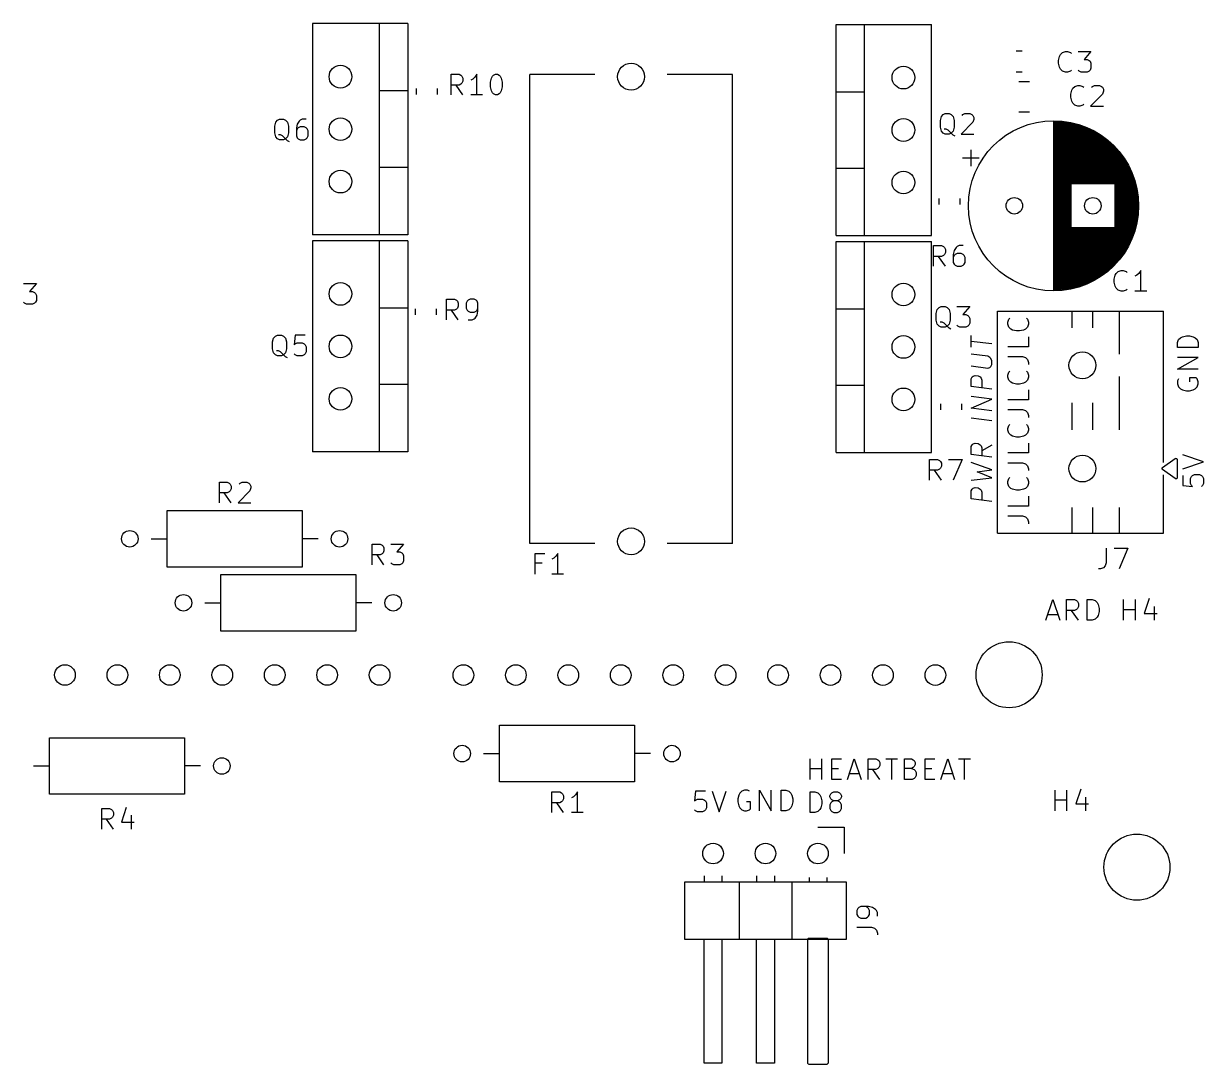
# Model space of a CAD drawing. Extents: x 75 to 186, y -155 to -43.
# Drawn here: x 122.9 to 180.1, y -155.2 to -104.8 of the extents above; entities that cross this region are included whole.
import ezdxf

# ---------------------------------------------------------------- set-up
doc = ezdxf.new("R2010")
doc.units = 0
doc.layers.add('BLACK', color=7, linetype='CONTINUOUS')

msp = doc.modelspace()

# ---------------------------------------------------------------- linework, layer by layer
at = {"layer": 'BLACK', "linetype": 'CONTINUOUS'}
for p, q in [((136.915, -104.754349), (136.915, -114.974349)), ((141.535, -104.754349), (136.915, -104.754349)), ((140.155, -104.754349), (140.155, -114.974349)), ((141.535, -104.754349), (141.535, -114.974349)), ((162.28, -104.797349), (166.9, -104.797349)), ((162.28, -115.017349), (162.28, -104.797349)), ((163.66, -115.017349), (163.66, -104.797349)), ((166.9, -115.017349), (166.9, -104.797349)), ((171.003733, -106.07), (171.296267, -106.07)), ((173.101905, -106.342914), (173.149524, -106.247676)), ((173.149524, -106.247676), (173.244762, -106.152438)), ((173.244762, -106.152438), (173.387619, -106.104819)), ((173.387619, -106.104819), (173.482857, -106.104819)), ((173.482857, -106.104819), (173.625714, -106.152438)), ((173.625714, -106.152438), (173.673333, -106.200057)), ((174.006667, -106.104819), (174.625714, -106.104819)), ((174.625714, -106.104819), (174.292381, -106.485771)), ((173.054286, -106.53339), (173.101905, -106.342914)), ((173.054286, -106.676247), (173.054286, -106.53339)), ((173.101905, -106.866723), (173.054286, -106.676247)), ((174.292381, -106.485771), (174.435238, -106.485771)), ((174.435238, -106.485771), (174.530476, -106.53339)), ((174.530476, -106.53339), (174.578095, -106.581009)), ((174.578095, -106.581009), (174.625714, -106.676247)), ((174.625714, -106.676247), (174.625714, -106.914342)), ((143.635714, -108.204819), (143.635714, -107.204819)), ((143.635714, -107.204819), (144.016666, -107.204819)), ((144.016666, -107.204819), (144.111904, -107.252438)), ((144.111904, -107.252438), (144.159523, -107.300057)), ((144.159523, -107.300057), (144.207142, -107.395295)), ((144.207142, -107.395295), (144.207142, -107.538152)), ((144.778571, -107.347676), (144.683333, -107.442914)), ((144.873809, -107.204819), (144.778571, -107.347676)), ((144.873809, -108.204819), (144.873809, -107.204819)), ((145.540476, -107.585771), (145.588095, -107.395295)), ((145.588095, -107.395295), (145.635714, -107.300057)), ((145.635714, -107.300057), (145.683333, -107.252438)), ((145.683333, -107.252438), (145.778571, -107.204819)), ((145.778571, -107.204819), (145.873809, -107.204819)), ((145.873809, -107.204819), (145.969047, -107.252438)), ((145.969047, -107.252438), (146.016666, -107.300057)), ((146.016666, -107.300057), (146.064285, -107.395295)), ((146.064285, -107.395295), (146.111904, -107.585771)), ((147.44, -129.935), (147.44, -107.215)), ((150.6, -107.215), (147.44, -107.215)), ((157.26, -107.215), (154.1, -107.215)), ((157.26, -129.935), (157.26, -107.215)), ((171.003733, -107.09), (171.296267, -107.09)), ((173.149524, -106.961961), (173.101905, -106.866723)), ((173.244762, -107.0572), (173.149524, -106.961961)), ((173.387619, -107.104819), (173.244762, -107.0572)), ((173.482857, -107.104819), (173.387619, -107.104819)), ((173.625714, -107.0572), (173.482857, -107.104819)), ((173.673333, -107.00958), (173.625714, -107.0572)), ((174.054286, -107.0572), (174.006667, -107.00958)), ((174.149524, -107.104819), (174.054286, -107.0572)), ((174.435238, -107.104819), (174.149524, -107.104819)), ((174.530476, -107.0572), (174.435238, -107.104819)), ((174.578095, -107.00958), (174.530476, -107.0572)), ((174.625714, -106.914342), (174.578095, -107.00958)), ((141.94, -107.891233), (141.94, -108.183767)), ((142.96, -107.891233), (142.96, -108.183767)), ((144.016666, -107.728628), (143.635714, -107.728628)), ((144.207142, -108.204819), (143.873809, -107.728628)), ((144.111904, -107.681009), (144.016666, -107.728628)), ((144.159523, -107.63339), (144.111904, -107.681009)), ((144.207142, -107.538152), (144.159523, -107.63339)), ((144.683333, -107.442914), (144.588095, -107.490533)), ((145.540476, -107.823866), (145.540476, -107.585771)), ((145.588095, -108.014342), (145.540476, -107.823866)), ((146.111904, -107.823866), (146.064285, -108.014342)), ((146.111904, -107.585771), (146.111904, -107.823866)), ((171.123748, -107.555), (171.646252, -107.555)), ((173.654286, -108.17339), (173.701905, -107.982914)), ((173.701905, -107.982914), (173.749524, -107.887676)), ((173.749524, -107.887676), (173.844762, -107.792438)), ((173.844762, -107.792438), (173.987619, -107.744819)), ((173.987619, -107.744819), (174.082857, -107.744819)), ((174.082857, -107.744819), (174.225714, -107.792438)), ((174.225714, -107.792438), (174.273333, -107.840057)), ((174.654286, -107.840057), (174.701905, -107.792438)), ((174.701905, -107.792438), (174.797143, -107.744819)), ((174.797143, -107.744819), (175.035238, -107.744819)), ((175.035238, -107.744819), (175.130476, -107.792438)), ((175.130476, -107.792438), (175.178095, -107.840057)), ((175.178095, -107.840057), (175.225714, -107.935295)), ((175.225714, -107.935295), (175.225714, -108.030533)), ((141.535, -108.014349), (140.155, -108.014349)), ((145.159523, -108.204819), (144.588095, -108.204819)), ((145.635714, -108.10958), (145.588095, -108.014342)), ((145.683333, -108.1572), (145.635714, -108.10958)), ((145.778571, -108.204819), (145.683333, -108.1572)), ((145.873809, -108.204819), (145.778571, -108.204819)), ((145.969047, -108.1572), (145.873809, -108.204819)), ((146.016666, -108.10958), (145.969047, -108.1572)), ((146.064285, -108.014342), (146.016666, -108.10958)), ((162.28, -108.057349), (163.66, -108.057349)), ((173.654286, -108.316247), (173.654286, -108.17339)), ((173.701905, -108.506723), (173.654286, -108.316247)), ((173.749524, -108.601961), (173.701905, -108.506723)), ((175.178095, -108.17339), (174.606667, -108.744819)), ((175.225714, -108.030533), (175.178095, -108.17339)), ((167.473333, -109.152438), (167.568571, -109.104819)), ((167.568571, -109.104819), (167.759047, -109.104819)), ((167.759047, -109.104819), (167.854285, -109.152438)), ((168.425714, -109.152438), (168.520952, -109.104819)), ((168.520952, -109.104819), (168.759047, -109.104819)), ((168.759047, -109.104819), (168.854285, -109.152438)), ((171.123748, -109.025), (171.646252, -109.025)), ((173.844762, -108.6972), (173.749524, -108.601961)), ((173.987619, -108.744819), (173.844762, -108.6972)), ((174.082857, -108.744819), (173.987619, -108.744819)), ((174.225714, -108.6972), (174.082857, -108.744819)), ((174.273333, -108.64958), (174.225714, -108.6972)), ((174.606667, -108.744819), (175.225714, -108.744819)), ((135.090476, -109.713152), (135.138095, -109.522676)), ((135.138095, -109.522676), (135.233333, -109.427438)), ((135.233333, -109.427438), (135.328571, -109.379819)), ((135.328571, -109.379819), (135.519047, -109.379819)), ((135.519047, -109.379819), (135.614285, -109.427438)), ((135.614285, -109.427438), (135.709523, -109.522676)), ((135.709523, -109.522676), (135.757142, -109.713152)), ((136.185714, -109.617914), (136.138095, -109.80839)), ((136.280952, -109.475057), (136.185714, -109.617914)), ((136.328571, -109.427438), (136.280952, -109.475057)), ((136.423809, -109.379819), (136.328571, -109.427438)), ((136.614285, -109.379819), (136.423809, -109.379819)), ((167.330476, -109.438152), (167.378095, -109.247676)), ((167.330476, -109.771485), (167.330476, -109.438152)), ((167.378095, -109.247676), (167.473333, -109.152438)), ((167.854285, -109.152438), (167.949523, -109.247676)), ((167.949523, -109.247676), (167.997142, -109.438152)), ((167.997142, -109.438152), (167.997142, -109.771485)), ((168.901904, -109.53339), (168.330476, -110.104819)), ((168.378095, -109.200057), (168.425714, -109.152438)), ((168.854285, -109.152438), (168.901904, -109.200057)), ((168.901904, -109.200057), (168.949523, -109.295295)), ((168.949523, -109.390533), (168.901904, -109.53339)), ((168.949523, -109.295295), (168.949523, -109.390533)), ((172.812349, -109.495), (172.812349, -117.655)), ((172.852349, -109.495), (172.852349, -117.655)), ((172.892349, -109.496), (172.892349, -117.654)), ((172.932349, -109.497), (172.932349, -117.653)), ((172.972349, -109.498), (172.972349, -117.652)), ((173.012349, -109.5), (173.012349, -117.65)), ((173.052349, -109.502), (173.052349, -117.648)), ((173.092349, -109.505), (173.092349, -117.645)), ((173.132349, -109.507), (173.132349, -117.643)), ((173.172349, -109.511), (173.172349, -117.639)), ((173.212349, -109.514), (173.212349, -117.636)), ((173.252349, -109.519), (173.252349, -117.631)), ((173.292349, -109.523), (173.292349, -117.627)), ((173.332349, -109.528), (173.332349, -117.622)), ((173.372349, -109.533), (173.372349, -117.617)), ((173.412349, -109.539), (173.412349, -117.611)), ((173.452349, -109.545), (173.452349, -117.605)), ((173.492349, -109.552), (173.492349, -117.598)), ((173.532349, -109.558), (173.532349, -117.592)), ((173.572349, -109.566), (173.572349, -117.584)), ((173.612349, -109.573), (173.612349, -117.577)), ((173.652349, -109.582), (173.652349, -117.568)), ((173.692349, -109.59), (173.692349, -112.535)), ((173.732349, -109.599), (173.732349, -112.535)), ((173.772349, -109.608), (173.772349, -112.535)), ((173.812349, -109.618), (173.812349, -112.535)), ((173.852349, -109.628), (173.852349, -112.535)), ((173.892349, -109.639), (173.892349, -112.535)), ((173.932349, -109.65), (173.932349, -112.535)), ((173.972349, -109.662), (173.972349, -112.535)), ((174.012349, -109.674), (174.012349, -112.535)), ((174.052349, -109.686), (174.052349, -112.535)), ((174.092349, -109.699), (174.092349, -112.535)), ((135.090476, -110.046485), (135.090476, -109.713152)), ((135.138095, -110.236961), (135.090476, -110.046485)), ((135.233333, -110.3322), (135.138095, -110.236961)), ((135.37619, -110.141723), (135.280952, -110.141723)), ((135.471428, -110.189342), (135.37619, -110.141723)), ((135.614285, -110.3322), (135.471428, -110.189342)), ((135.709523, -110.236961), (135.614285, -110.3322)), ((135.757142, -110.046485), (135.709523, -110.236961)), ((135.757142, -109.713152), (135.757142, -110.046485)), ((136.138095, -109.80839), (136.138095, -110.189342)), ((136.185714, -109.856009), (136.138095, -109.951247)), ((136.138095, -110.189342), (136.185714, -110.28458)), ((136.233333, -109.80839), (136.185714, -109.856009)), ((136.328571, -109.760771), (136.233333, -109.80839)), ((136.519047, -109.760771), (136.328571, -109.760771)), ((136.614285, -109.80839), (136.519047, -109.760771)), ((136.661904, -109.856009), (136.614285, -109.80839)), ((136.709523, -109.951247), (136.661904, -109.856009)), ((136.661904, -110.28458), (136.709523, -110.189342)), ((136.709523, -110.189342), (136.709523, -109.951247)), ((167.378095, -109.961961), (167.330476, -109.771485)), ((167.473333, -110.0572), (167.378095, -109.961961)), ((167.568571, -110.104819), (167.473333, -110.0572)), ((167.61619, -109.866723), (167.520952, -109.866723)), ((167.759047, -110.104819), (167.568571, -110.104819)), ((167.711428, -109.914342), (167.61619, -109.866723)), ((167.854285, -110.0572), (167.711428, -109.914342)), ((167.854285, -110.0572), (167.759047, -110.104819)), ((167.949523, -109.961961), (167.854285, -110.0572)), ((167.949523, -110.152438), (167.854285, -110.0572)), ((167.997142, -109.771485), (167.949523, -109.961961)), ((168.044761, -110.200057), (167.949523, -110.152438)), ((168.330476, -110.104819), (168.949523, -110.104819)), ((174.132349, -109.712), (174.132349, -112.535)), ((174.172349, -109.726), (174.172349, -112.535)), ((174.212349, -109.74), (174.212349, -112.535)), ((174.252349, -109.755), (174.252349, -112.535)), ((174.292349, -109.77), (174.292349, -112.535)), ((174.332349, -109.786), (174.332349, -112.535)), ((174.372349, -109.802), (174.372349, -112.535)), ((174.412349, -109.818), (174.412349, -112.535)), ((174.452349, -109.835), (174.452349, -112.535)), ((174.492349, -109.853), (174.492349, -112.535)), ((174.532349, -109.871), (174.532349, -112.535)), ((174.572349, -109.89), (174.572349, -112.535)), ((174.612349, -109.909), (174.612349, -112.535)), ((174.652349, -109.929), (174.652349, -112.535)), ((174.692349, -109.949), (174.692349, -112.535)), ((174.732349, -109.97), (174.732349, -112.535)), ((174.772349, -109.991), (174.772349, -112.535)), ((174.812349, -110.013), (174.812349, -112.535)), ((174.852349, -110.036), (174.852349, -112.535)), ((174.892349, -110.059), (174.892349, -112.535)), ((174.932349, -110.082), (174.932349, -112.535)), ((174.972349, -110.107), (174.972349, -112.535)), ((175.012349, -110.132), (175.012349, -112.535)), ((175.052349, -110.157), (175.052349, -112.535)), ((175.092349, -110.183), (175.092349, -112.535)), ((175.132349, -110.21), (175.132349, -112.535)), ((175.172349, -110.238), (175.172349, -112.535)), ((175.212349, -110.266), (175.212349, -112.535)), ((135.328571, -110.379819), (135.233333, -110.3322)), ((135.519047, -110.379819), (135.328571, -110.379819)), ((135.614285, -110.3322), (135.519047, -110.379819)), ((135.709523, -110.427438), (135.614285, -110.3322)), ((135.804761, -110.475057), (135.709523, -110.427438)), ((136.185714, -110.28458), (136.233333, -110.3322)), ((136.233333, -110.3322), (136.328571, -110.379819)), ((136.328571, -110.379819), (136.519047, -110.379819)), ((136.519047, -110.379819), (136.614285, -110.3322)), ((136.614285, -110.3322), (136.661904, -110.28458)), ((175.252349, -110.295), (175.252349, -112.535)), ((175.292349, -110.325), (175.292349, -112.535)), ((175.332349, -110.356), (175.332349, -112.535)), ((175.372349, -110.387), (175.372349, -112.535)), ((175.412349, -110.419), (175.412349, -112.535)), ((175.452349, -110.452), (175.452349, -112.535)), ((175.492349, -110.486), (175.492349, -112.535)), ((175.532349, -110.52), (175.532349, -112.535)), ((175.572349, -110.556), (175.572349, -112.535)), ((175.612349, -110.593), (175.612349, -112.535)), ((175.652349, -110.63), (175.652349, -112.535)), ((175.692349, -110.669), (175.692349, -112.535)), ((175.732349, -110.708), (175.732349, -112.535)), ((175.772349, -110.749), (175.772349, -116.401)), ((175.812349, -110.791), (175.812349, -116.359)), ((175.852349, -110.834), (175.852349, -116.316)), ((168.402651, -111.26), (169.202651, -111.26)), ((168.802651, -110.86), (168.802651, -111.66)), ((175.892349, -110.879), (175.892349, -116.271)), ((175.932349, -110.924), (175.932349, -116.226)), ((175.972349, -110.971), (175.972349, -116.179)), ((176.012349, -111.02), (176.012349, -116.13)), ((176.052349, -111.07), (176.052349, -116.08)), ((176.092349, -111.122), (176.092349, -116.028)), ((176.132349, -111.175), (176.132349, -115.975)), ((176.172349, -111.231), (176.172349, -115.919)), ((176.212349, -111.288), (176.212349, -115.862)), ((176.252349, -111.348), (176.252349, -115.802)), ((176.292349, -111.41), (176.292349, -115.74)), ((141.535, -111.714349), (140.155, -111.714349)), ((162.28, -111.757349), (163.66, -111.757349)), ((176.332349, -111.474), (176.332349, -115.676)), ((176.372349, -111.541), (176.372349, -115.609)), ((176.412349, -111.611), (176.412349, -115.539)), ((176.452349, -111.685), (176.452349, -115.465)), ((176.492349, -111.762), (176.492349, -115.388)), ((176.532349, -111.844), (176.532349, -115.306)), ((176.572349, -111.931), (176.572349, -115.219)), ((176.612349, -112.023), (176.612349, -115.127)), ((176.652349, -112.122), (176.652349, -115.028)), ((176.692349, -112.229), (176.692349, -114.921)), ((176.732349, -112.347), (176.732349, -114.803)), ((176.772349, -112.478), (176.772349, -114.672)), ((176.812349, -112.628), (176.812349, -114.522)), ((176.852349, -112.807), (176.852349, -114.343)), ((176.892349, -113.042), (176.892349, -114.108)), ((167.255, -113.216233), (167.255, -113.508767)), ((168.275, -113.216233), (168.275, -113.508767)), ((173.692349, -114.615), (173.692349, -117.56)), ((173.732349, -114.615), (173.732349, -117.551)), ((173.772349, -114.615), (173.772349, -117.542)), ((173.812349, -114.615), (173.812349, -117.532)), ((173.852349, -114.615), (173.852349, -117.522)), ((173.892349, -114.615), (173.892349, -117.511)), ((173.932349, -114.615), (173.932349, -117.5)), ((173.972349, -114.615), (173.972349, -117.488)), ((174.012349, -114.615), (174.012349, -117.476)), ((174.052349, -114.615), (174.052349, -117.464)), ((174.092349, -114.615), (174.092349, -117.451)), ((174.132349, -114.615), (174.132349, -117.438)), ((174.172349, -114.615), (174.172349, -117.424)), ((174.212349, -114.615), (174.212349, -117.41)), ((174.252349, -114.615), (174.252349, -117.395)), ((174.292349, -114.615), (174.292349, -117.38)), ((174.332349, -114.615), (174.332349, -117.364)), ((174.372349, -114.615), (174.372349, -117.348)), ((174.412349, -114.615), (174.412349, -117.332)), ((174.452349, -114.615), (174.452349, -117.315)), ((174.492349, -114.615), (174.492349, -117.297)), ((174.532349, -114.615), (174.532349, -117.279)), ((174.572349, -114.615), (174.572349, -117.26)), ((174.612349, -114.615), (174.612349, -117.241)), ((174.652349, -114.615), (174.652349, -117.221)), ((174.692349, -114.615), (174.692349, -117.201)), ((174.732349, -114.615), (174.732349, -117.18)), ((174.772349, -114.615), (174.772349, -117.159)), ((174.812349, -114.615), (174.812349, -117.137)), ((174.852349, -114.615), (174.852349, -117.114)), ((174.892349, -114.615), (174.892349, -117.091)), ((174.932349, -114.615), (174.932349, -117.068)), ((174.972349, -114.615), (174.972349, -117.043)), ((175.012349, -114.615), (175.012349, -117.018)), ((175.052349, -114.615), (175.052349, -116.993)), ((175.092349, -114.615), (175.092349, -116.967)), ((175.132349, -114.615), (175.132349, -116.94)), ((175.172349, -114.615), (175.172349, -116.912)), ((175.212349, -114.615), (175.212349, -116.884)), ((175.252349, -114.615), (175.252349, -116.855)), ((175.292349, -114.615), (175.292349, -116.825)), ((175.332349, -114.615), (175.332349, -116.794)), ((175.372349, -114.615), (175.372349, -116.763)), ((175.412349, -114.615), (175.412349, -116.731)), ((175.452349, -114.615), (175.452349, -116.698)), ((175.492349, -114.615), (175.492349, -116.664)), ((175.532349, -114.615), (175.532349, -116.63)), ((175.572349, -114.615), (175.572349, -116.594)), ((175.612349, -114.615), (175.612349, -116.557)), ((175.652349, -114.615), (175.652349, -116.52)), ((175.692349, -114.615), (175.692349, -116.481)), ((175.732349, -114.615), (175.732349, -116.442)), ((141.535, -114.974349), (136.915, -114.974349)), ((136.915, -115.272349), (136.915, -125.492349)), ((141.535, -115.272349), (136.915, -115.272349)), ((140.155, -115.272349), (140.155, -125.492349)), ((141.535, -115.272349), (141.535, -125.492349)), ((162.28, -115.017349), (166.9, -115.017349)), ((162.28, -115.3), (166.9, -115.3)), ((162.28, -125.52), (162.28, -115.3)), ((163.66, -125.52), (163.66, -115.3)), ((166.9, -125.52), (166.9, -115.3)), ((167.001905, -116.504819), (167.001905, -115.504819)), ((167.001905, -115.504819), (167.382857, -115.504819)), ((167.382857, -115.504819), (167.478095, -115.552438)), ((167.478095, -115.981009), (167.382857, -116.028628)), ((167.478095, -115.552438), (167.525714, -115.600057)), ((167.525714, -115.93339), (167.478095, -115.981009)), ((167.525714, -115.600057), (167.573333, -115.695295)), ((167.573333, -115.838152), (167.525714, -115.93339)), ((167.573333, -115.695295), (167.573333, -115.838152)), ((168.001905, -115.742914), (167.954286, -115.93339)), ((167.954286, -115.93339), (167.954286, -116.314342)), ((168.001905, -115.981009), (167.954286, -116.076247)), ((168.097143, -115.600057), (168.001905, -115.742914)), ((168.049524, -115.93339), (168.001905, -115.981009)), ((168.144762, -115.885771), (168.049524, -115.93339)), ((168.144762, -115.552438), (168.097143, -115.600057)), ((168.24, -115.504819), (168.144762, -115.552438)), ((168.335238, -115.885771), (168.144762, -115.885771)), ((168.430476, -115.504819), (168.24, -115.504819)), ((168.430476, -115.93339), (168.335238, -115.885771)), ((168.478095, -115.981009), (168.430476, -115.93339)), ((168.525714, -116.076247), (168.478095, -115.981009)), ((167.382857, -116.028628), (167.001905, -116.028628)), ((167.573333, -116.504819), (167.24, -116.028628)), ((167.954286, -116.314342), (168.001905, -116.40958)), ((168.001905, -116.40958), (168.049524, -116.4572)), ((168.049524, -116.4572), (168.144762, -116.504819)), ((168.144762, -116.504819), (168.335238, -116.504819)), ((168.335238, -116.504819), (168.430476, -116.4572)), ((168.430476, -116.4572), (168.478095, -116.40958)), ((168.478095, -116.40958), (168.525714, -116.314342)), ((168.525714, -116.314342), (168.525714, -116.076247)), ((175.754286, -117.13339), (175.801905, -116.942914)), ((175.754286, -117.276247), (175.754286, -117.13339)), ((175.801905, -116.942914), (175.849524, -116.847676)), ((175.849524, -116.847676), (175.944762, -116.752438)), ((175.944762, -116.752438), (176.087619, -116.704819)), ((176.087619, -116.704819), (176.182857, -116.704819)), ((176.182857, -116.704819), (176.325714, -116.752438)), ((176.325714, -116.752438), (176.373333, -116.800057)), ((176.849524, -116.942914), (176.754286, -116.990533)), ((176.944762, -116.847676), (176.849524, -116.942914)), ((177.04, -116.704819), (176.944762, -116.847676)), ((177.04, -117.704819), (177.04, -116.704819)), ((122.928208, -117.344819), (123.547255, -117.344819)), ((123.547255, -117.344819), (123.213922, -117.725771)), ((175.801905, -117.466723), (175.754286, -117.276247)), ((175.849524, -117.561961), (175.801905, -117.466723)), ((175.944762, -117.6572), (175.849524, -117.561961)), ((176.087619, -117.704819), (175.944762, -117.6572)), ((176.182857, -117.704819), (176.087619, -117.704819)), ((176.325714, -117.6572), (176.182857, -117.704819)), ((176.373333, -117.60958), (176.325714, -117.6572)), ((177.325714, -117.704819), (176.754286, -117.704819)), ((122.975827, -118.2972), (122.928208, -118.24958)), ((123.213922, -117.725771), (123.356779, -117.725771)), ((123.356779, -117.725771), (123.452017, -117.77339)), ((123.452017, -117.77339), (123.499636, -117.821009)), ((123.499636, -118.24958), (123.452017, -118.2972)), ((123.499636, -117.821009), (123.547255, -117.916247)), ((123.547255, -118.154342), (123.499636, -118.24958)), ((123.547255, -117.916247), (123.547255, -118.154342)), ((143.411905, -119.104819), (143.411905, -118.104819)), ((143.411905, -118.104819), (143.792857, -118.104819)), ((143.792857, -118.104819), (143.888095, -118.152438)), ((143.888095, -118.152438), (143.935714, -118.200057)), ((143.935714, -118.200057), (143.983333, -118.295295)), ((144.411905, -118.200057), (144.364286, -118.295295)), ((144.459524, -118.152438), (144.411905, -118.200057)), ((144.554762, -118.104819), (144.459524, -118.152438)), ((144.745238, -118.104819), (144.554762, -118.104819)), ((144.840476, -118.152438), (144.745238, -118.104819)), ((144.888095, -118.200057), (144.840476, -118.152438)), ((144.935714, -118.295295), (144.888095, -118.200057)), ((123.071065, -118.344819), (122.975827, -118.2972)), ((123.356779, -118.344819), (123.071065, -118.344819)), ((123.452017, -118.2972), (123.356779, -118.344819)), ((141.535, -118.532349), (140.155, -118.532349)), ((141.89, -118.566233), (141.89, -118.858767)), ((142.91, -118.566233), (142.91, -118.858767)), ((143.792857, -118.628628), (143.411905, -118.628628)), ((143.983333, -119.104819), (143.65, -118.628628)), ((143.888095, -118.581009), (143.792857, -118.628628)), ((143.935714, -118.53339), (143.888095, -118.581009)), ((143.983333, -118.438152), (143.935714, -118.53339)), ((143.983333, -118.295295), (143.983333, -118.438152)), ((144.364286, -118.295295), (144.364286, -118.53339)), ((144.364286, -118.53339), (144.411905, -118.628628)), ((144.411905, -118.628628), (144.459524, -118.676247)), ((144.459524, -118.676247), (144.554762, -118.723866)), ((144.554762, -118.723866), (144.745238, -118.723866)), ((144.745238, -118.723866), (144.840476, -118.676247)), ((144.840476, -118.676247), (144.888095, -118.628628)), ((144.888095, -118.628628), (144.935714, -118.53339)), ((144.888095, -118.866723), (144.935714, -118.676247)), ((144.935714, -118.676247), (144.935714, -118.295295)), ((162.28, -118.56), (163.66, -118.56)), ((167.130476, -118.788152), (167.178095, -118.597676)), ((167.130476, -119.121485), (167.130476, -118.788152)), ((167.178095, -118.597676), (167.273333, -118.502438)), ((167.273333, -118.502438), (167.368571, -118.454819)), ((167.368571, -118.454819), (167.559047, -118.454819)), ((167.559047, -118.454819), (167.654285, -118.502438)), ((167.654285, -118.502438), (167.749523, -118.597676)), ((167.749523, -118.597676), (167.797142, -118.788152)), ((167.797142, -118.788152), (167.797142, -119.121485)), ((168.130476, -118.454819), (168.749523, -118.454819)), ((168.749523, -118.454819), (168.41619, -118.835771)), ((168.41619, -118.835771), (168.559047, -118.835771)), ((168.559047, -118.835771), (168.654285, -118.88339)), ((170.09, -118.68), (178.13, -118.68)), ((170.09, -129.42), (170.09, -118.68)), ((173.71, -119.488), (173.71, -118.68)), ((174.71, -119.488), (174.71, -118.68)), ((176.01, -120.757), (176.01, -118.68)), ((178.13, -126), (178.13, -118.68)), ((144.459524, -119.104819), (144.65, -119.104819)), ((144.65, -119.104819), (144.745238, -119.0572)), ((144.745238, -119.0572), (144.792857, -119.00958)), ((144.792857, -119.00958), (144.888095, -118.866723)), ((167.178095, -119.311961), (167.130476, -119.121485)), ((167.273333, -119.4072), (167.178095, -119.311961)), ((167.368571, -119.454819), (167.273333, -119.4072)), ((167.41619, -119.216723), (167.320952, -119.216723)), ((167.511428, -119.264342), (167.41619, -119.216723)), ((167.654285, -119.4072), (167.511428, -119.264342)), ((167.654285, -119.4072), (167.559047, -119.454819)), ((167.749523, -119.311961), (167.654285, -119.4072)), ((167.749523, -119.502438), (167.654285, -119.4072)), ((167.797142, -119.121485), (167.749523, -119.311961)), ((168.178095, -119.4072), (168.130476, -119.35958)), ((168.273333, -119.454819), (168.178095, -119.4072)), ((168.654285, -119.4072), (168.559047, -119.454819)), ((168.654285, -118.88339), (168.701904, -118.931009)), ((168.701904, -119.35958), (168.654285, -119.4072)), ((168.701904, -118.931009), (168.749523, -119.026247)), ((168.749523, -119.264342), (168.701904, -119.35958)), ((168.749523, -119.026247), (168.749523, -119.264342)), ((170.592419, -119.209447), (170.640038, -119.06659)), ((170.592419, -119.304685), (170.592419, -119.209447)), ((170.640038, -119.447542), (170.592419, -119.304685)), ((170.640038, -119.06659), (170.687657, -119.018971)), ((171.49718, -119.018971), (171.5448, -119.06659)), ((171.5448, -119.06659), (171.592419, -119.209447)), ((171.592419, -119.304685), (171.5448, -119.447542)), ((171.592419, -119.209447), (171.592419, -119.304685)), ((134.990476, -120.170501), (135.038095, -119.980025)), ((135.038095, -119.980025), (135.133333, -119.884787)), ((135.133333, -119.884787), (135.228571, -119.837168)), ((135.228571, -119.837168), (135.419047, -119.837168)), ((135.419047, -119.837168), (135.514285, -119.884787)), ((135.514285, -119.884787), (135.609523, -119.980025)), ((135.609523, -119.980025), (135.657142, -120.170501)), ((136.085714, -119.837168), (136.038095, -120.313358)), ((136.561904, -119.837168), (136.085714, -119.837168)), ((167.559047, -119.454819), (167.368571, -119.454819)), ((167.844761, -119.550057), (167.749523, -119.502438)), ((168.559047, -119.454819), (168.273333, -119.454819)), ((168.822419, -120.428571), (168.822419, -119.857142)), ((170.735276, -119.54278), (170.640038, -119.447542)), ((170.830514, -119.590399), (170.735276, -119.54278)), ((171.02099, -119.638018), (170.830514, -119.590399)), ((171.163847, -119.638018), (171.02099, -119.638018)), ((171.354323, -119.590399), (171.163847, -119.638018)), ((171.449561, -119.54278), (171.354323, -119.590399)), ((171.5448, -119.447542), (171.449561, -119.54278)), ((171.592419, -119.923733), (171.592419, -120.399923)), ((178.867438, -120.057142), (178.962676, -119.961904)), ((178.962676, -119.961904), (179.057914, -119.914285)), ((179.057914, -119.914285), (179.24839, -119.866666)), ((179.24839, -119.866666), (179.391247, -119.866666)), ((179.391247, -119.866666), (179.581723, -119.914285)), ((179.581723, -119.914285), (179.676961, -119.961904)), ((179.676961, -119.961904), (179.7722, -120.057142)), ((134.990476, -120.503834), (134.990476, -120.170501)), ((135.038095, -120.69431), (134.990476, -120.503834)), ((135.657142, -120.503834), (135.609523, -120.69431)), ((135.657142, -120.170501), (135.657142, -120.503834)), ((136.038095, -120.313358), (136.085714, -120.265739)), ((136.085714, -120.265739), (136.180952, -120.21812)), ((136.180952, -120.21812), (136.419047, -120.21812)), ((136.419047, -120.21812), (136.514285, -120.265739)), ((136.514285, -120.265739), (136.561904, -120.313358)), ((136.561904, -120.313358), (136.609523, -120.408596)), ((136.609523, -120.408596), (136.609523, -120.646691)), ((169.822419, -120.267857), (168.822419, -120.142857)), ((171.592419, -120.399923), (170.592419, -120.399923)), ((178.819819, -120.199999), (178.867438, -120.057142)), ((178.819819, -120.438094), (178.819819, -120.199999)), ((179.819819, -120.438094), (178.819819, -120.438094)), ((179.7722, -120.057142), (179.819819, -120.199999)), ((179.819819, -120.199999), (179.819819, -120.438094)), ((135.133333, -120.789549), (135.038095, -120.69431)), ((135.228571, -120.837168), (135.133333, -120.789549)), ((135.27619, -120.599072), (135.180952, -120.599072)), ((135.419047, -120.837168), (135.228571, -120.837168)), ((135.371428, -120.646691), (135.27619, -120.599072)), ((135.514285, -120.789549), (135.371428, -120.646691)), ((135.514285, -120.789549), (135.419047, -120.837168)), ((135.609523, -120.69431), (135.514285, -120.789549)), ((135.609523, -120.884787), (135.514285, -120.789549)), ((135.704761, -120.932406), (135.609523, -120.884787)), ((136.085714, -120.789549), (136.038095, -120.741929)), ((136.180952, -120.837168), (136.085714, -120.789549)), ((136.419047, -120.837168), (136.180952, -120.837168)), ((136.514285, -120.789549), (136.419047, -120.837168)), ((136.561904, -120.741929), (136.514285, -120.789549)), ((136.609523, -120.646691), (136.561904, -120.741929)), ((169.631942, -120.863095), (168.822419, -120.761904)), ((169.72718, -120.922618), (169.631942, -120.863095)), ((169.7748, -120.97619), (169.72718, -120.922618)), ((169.822419, -121.07738), (169.7748, -120.97619)), ((169.822419, -121.267856), (169.822419, -121.07738)), ((170.592419, -120.876114), (171.306704, -120.876114)), ((171.306704, -120.876114), (171.449561, -120.923733)), ((171.449561, -120.923733), (171.5448, -121.018971)), ((171.5448, -121.018971), (171.592419, -121.161828)), ((178.819819, -121.485713), (179.819819, -120.914285)), ((179.819819, -120.914285), (178.819819, -120.914285)), ((168.822419, -121.333333), (169.631942, -121.434523)), ((169.631942, -121.434523), (169.72718, -121.398809)), ((169.72718, -121.398809), (169.7748, -121.357142)), ((169.7748, -121.357142), (169.822419, -121.267856)), ((170.592419, -121.780876), (170.640038, -121.638019)), ((170.640038, -121.638019), (170.687657, -121.5904)), ((171.49718, -121.5904), (171.5448, -121.638019)), ((171.5448, -121.638019), (171.592419, -121.780876)), ((171.592419, -121.161828), (171.592419, -121.257066)), ((179.819819, -121.485713), (178.819819, -121.485713)), ((141.535, -122.232349), (140.155, -122.232349)), ((162.28, -122.26), (163.66, -122.26)), ((168.822419, -121.95238), (168.870038, -121.863095)), ((168.822419, -122.333333), (168.822419, -121.95238)), ((168.870038, -121.863095), (168.917657, -121.821428)), ((168.917657, -121.821428), (169.012895, -121.785714)), ((169.012895, -121.785714), (169.155752, -121.803571)), ((169.155752, -121.803571), (169.25099, -121.863095)), ((169.25099, -121.863095), (169.298609, -121.916666)), ((169.298609, -121.916666), (169.346228, -122.017856)), ((169.346228, -122.017856), (169.346228, -122.398809)), ((170.592419, -121.876114), (170.592419, -121.780876)), ((170.640038, -122.018971), (170.592419, -121.876114)), ((170.735276, -122.114209), (170.640038, -122.018971)), ((170.830514, -122.161828), (170.735276, -122.114209)), ((171.02099, -122.209447), (170.830514, -122.161828)), ((171.163847, -122.209447), (171.02099, -122.209447)), ((171.354323, -122.161828), (171.163847, -122.209447)), ((171.449561, -122.114209), (171.354323, -122.161828)), ((171.5448, -122.018971), (171.449561, -122.114209)), ((171.592419, -121.876114), (171.5448, -122.018971)), ((171.592419, -121.780876), (171.592419, -121.876114)), ((176.01, -124.42), (176.01, -121.843)), ((178.867438, -121.961904), (178.819819, -122.057142)), ((178.819819, -122.057142), (178.819819, -122.199999)), ((178.819819, -122.199999), (178.867438, -122.342856)), ((179.72458, -121.914285), (179.391247, -121.914285)), ((179.391247, -121.914285), (179.391247, -122.104761)), ((179.7722, -121.961904), (179.72458, -121.914285)), ((179.819819, -122.104761), (179.7722, -121.961904)), ((179.7722, -122.342856), (179.819819, -122.199999)), ((179.819819, -122.199999), (179.819819, -122.104761)), ((169.822419, -122.458333), (168.822419, -122.333333)), ((169.822419, -122.934523), (168.822419, -122.809523)), ((171.592419, -122.495162), (171.592419, -122.971352)), ((178.867438, -122.342856), (178.962676, -122.438094)), ((178.962676, -122.438094), (179.057914, -122.485713)), ((179.057914, -122.485713), (179.24839, -122.533332)), ((179.24839, -122.533332), (179.391247, -122.533332)), ((179.391247, -122.533332), (179.581723, -122.485713)), ((179.581723, -122.485713), (179.676961, -122.438094)), ((179.676961, -122.438094), (179.7722, -122.342856)), ((167.33, -123.166233), (167.33, -123.458767)), ((168.35, -123.166233), (168.35, -123.458767)), ((168.822419, -123.380952), (169.822419, -122.934523)), ((169.822419, -123.505952), (168.822419, -123.380952)), ((171.592419, -122.971352), (170.592419, -122.971352)), ((173.71, -124.42), (173.71, -123.112)), ((174.71, -124.42), (174.71, -123.112)), ((169.822419, -123.982142), (168.822419, -123.857142)), ((170.592419, -123.447543), (171.306704, -123.447543)), ((171.306704, -123.447543), (171.449561, -123.495162)), ((171.449561, -123.495162), (171.5448, -123.5904)), ((171.5448, -123.5904), (171.592419, -123.733257)), ((171.592419, -123.733257), (171.592419, -123.828495)), ((170.592419, -124.352305), (170.640038, -124.209448)), ((170.592419, -124.447543), (170.592419, -124.352305)), ((170.640038, -124.5904), (170.592419, -124.447543)), ((170.640038, -124.209448), (170.687657, -124.161829)), ((171.49718, -124.161829), (171.5448, -124.209448)), ((171.5448, -124.209448), (171.592419, -124.352305)), ((171.592419, -124.447543), (171.5448, -124.5904)), ((171.592419, -124.352305), (171.592419, -124.447543)), ((168.870038, -125.148809), (168.917657, -125.107142)), ((168.917657, -125.107142), (169.012895, -125.071428)), ((169.012895, -125.071428), (169.155752, -125.089285)), ((169.155752, -125.089285), (169.25099, -125.148809)), ((170.735276, -124.685638), (170.640038, -124.5904)), ((170.830514, -124.733257), (170.735276, -124.685638)), ((171.02099, -124.780876), (170.830514, -124.733257)), ((171.163847, -124.780876), (171.02099, -124.780876)), ((171.354323, -124.733257), (171.163847, -124.780876)), ((171.449561, -124.685638), (171.354323, -124.733257)), ((171.5448, -124.5904), (171.449561, -124.685638)), ((171.592419, -125.066591), (171.592419, -125.542781)), ((141.535, -125.492349), (136.915, -125.492349)), ((162.28, -125.52), (166.9, -125.52)), ((168.822419, -125.238094), (168.870038, -125.148809)), ((168.822419, -125.619047), (168.822419, -125.238094)), ((169.822419, -125.744047), (168.822419, -125.619047)), ((169.25099, -125.148809), (169.298609, -125.20238)), ((169.298609, -125.20238), (169.346228, -125.30357)), ((169.822419, -125.172618), (169.346228, -125.446428)), ((169.346228, -125.30357), (169.346228, -125.684523)), ((171.592419, -125.542781), (170.592419, -125.542781)), ((180.069819, -125.973809), (179.069819, -125.640476)), ((166.811905, -126.854819), (166.811905, -125.854819)), ((166.811905, -125.854819), (167.192857, -125.854819)), ((167.192857, -125.854819), (167.288095, -125.902438)), ((167.288095, -125.902438), (167.335714, -125.950057)), ((167.335714, -125.950057), (167.383333, -126.045295)), ((167.383333, -126.188152), (167.335714, -126.28339)), ((167.383333, -126.045295), (167.383333, -126.188152)), ((167.716667, -125.854819), (168.383333, -125.854819)), ((168.383333, -125.854819), (167.954762, -126.854819)), ((169.822419, -126.363094), (168.822419, -125.999999)), ((170.592419, -126.018972), (171.306704, -126.018972)), ((171.306704, -126.018972), (171.449561, -126.066591)), ((171.449561, -126.066591), (171.5448, -126.161829)), ((171.5448, -126.161829), (171.592419, -126.304686)), ((178.07161, -126.286193), (178.077374, -126.278201)), ((178.077374, -126.278201), (178.078949, -126.268474)), ((178.078949, -126.268474), (178.0949, -126.251338)), ((178.0949, -126.251338), (178.704899, -125.811338)), ((178.704899, -125.811338), (178.714783, -125.806822)), ((178.714783, -125.806822), (178.717039, -125.804567)), ((178.717039, -125.804567), (178.71972, -125.804567)), ((178.71972, -125.804567), (178.726193, -125.80161)), ((178.726193, -125.80161), (178.744455, -125.804567)), ((178.744455, -125.804567), (178.762961, -125.804567)), ((178.762961, -125.804567), (178.766536, -125.808142)), ((178.766536, -125.808142), (178.771525, -125.80895)), ((178.771525, -125.80895), (178.782347, -125.823953)), ((178.782347, -125.823953), (178.795433, -125.837039)), ((178.795433, -125.837039), (178.796821, -125.844019)), ((178.796821, -125.844019), (178.79839, -125.846194)), ((178.79839, -125.846194), (178.79788, -125.849342)), ((178.79788, -125.849342), (178.8, -125.86)), ((178.8, -125.86), (178.8, -126.74)), ((179.069819, -126.307142), (180.069819, -125.973809)), ((167.192857, -126.378628), (166.811905, -126.378628)), ((167.383333, -126.854819), (167.05, -126.378628)), ((167.288095, -126.331009), (167.192857, -126.378628)), ((167.335714, -126.28339), (167.288095, -126.331009)), ((168.822419, -126.857142), (169.822419, -126.744047)), ((169.108133, -126.464285), (169.822419, -126.363094)), ((169.822419, -126.744047), (169.108133, -126.464285)), ((170.592419, -126.923734), (170.640038, -126.780877)), ((170.640038, -126.780877), (170.687657, -126.733258)), ((171.49718, -126.733258), (171.5448, -126.780877)), ((171.5448, -126.780877), (171.592419, -126.923734)), ((171.592419, -126.304686), (171.592419, -126.399924)), ((178.073845, -126.3), (178.07161, -126.286193)), ((178.07161, -126.313807), (178.073845, -126.3)), ((178.077374, -126.321798), (178.07161, -126.313807)), ((178.078949, -126.331526), (178.077374, -126.321798)), ((178.0949, -126.348662), (178.078949, -126.331526)), ((178.704899, -126.788662), (178.0949, -126.348662)), ((178.13, -129.42), (178.13, -126.6)), ((178.714783, -126.793177), (178.704899, -126.788662)), ((178.717039, -126.795433), (178.714783, -126.793177)), ((178.71972, -126.795433), (178.717039, -126.795433)), ((178.726193, -126.79839), (178.71972, -126.795433)), ((178.744455, -126.795433), (178.726193, -126.79839)), ((178.762961, -126.795433), (178.744455, -126.795433)), ((178.766536, -126.791857), (178.762961, -126.795433)), ((178.771525, -126.79105), (178.766536, -126.791857)), ((178.782347, -126.776046), (178.771525, -126.79105)), ((178.795433, -126.762961), (178.782347, -126.776046)), ((178.796821, -126.75598), (178.795433, -126.762961)), ((178.79839, -126.753806), (178.796821, -126.75598)), ((178.8, -126.74), (178.79788, -126.750657)), ((178.79788, -126.750657), (178.79839, -126.753806)), ((179.069819, -126.640476), (179.069819, -127.116666)), ((179.450771, -126.783333), (179.49839, -126.688095)), ((179.450771, -127.021428), (179.450771, -126.783333)), ((179.49839, -126.688095), (179.546009, -126.640476)), ((179.546009, -126.640476), (179.641247, -126.592857)), ((179.641247, -126.592857), (179.879342, -126.592857)), ((179.879342, -126.592857), (179.97458, -126.640476)), ((179.97458, -126.640476), (180.0222, -126.688095)), ((180.0222, -126.688095), (180.069819, -126.783333)), ((180.069819, -126.783333), (180.069819, -127.021428)), ((132.411905, -127.954819), (132.411905, -126.954819)), ((132.411905, -126.954819), (132.792857, -126.954819)), ((132.792857, -126.954819), (132.888095, -127.002438)), ((132.888095, -127.002438), (132.935714, -127.050057)), ((132.935714, -127.38339), (132.888095, -127.431009)), ((132.935714, -127.050057), (132.983333, -127.145295)), ((132.983333, -127.288152), (132.935714, -127.38339)), ((132.983333, -127.145295), (132.983333, -127.288152)), ((133.888095, -127.38339), (133.316667, -127.954819)), ((133.364286, -127.050057), (133.411905, -127.002438)), ((133.411905, -127.002438), (133.507143, -126.954819)), ((133.507143, -126.954819), (133.745238, -126.954819)), ((133.745238, -126.954819), (133.840476, -127.002438)), ((133.840476, -127.002438), (133.888095, -127.050057)), ((133.888095, -127.050057), (133.935714, -127.145295)), ((133.935714, -127.240533), (133.888095, -127.38339)), ((133.935714, -127.145295), (133.935714, -127.240533)), ((168.822419, -127.380951), (168.870038, -127.291666)), ((168.822419, -127.761904), (168.822419, -127.380951)), ((168.870038, -127.291666), (168.917657, -127.249999)), ((168.917657, -127.249999), (169.012895, -127.214285)), ((169.012895, -127.214285), (169.155752, -127.232142)), ((169.155752, -127.232142), (169.25099, -127.291666)), ((169.25099, -127.291666), (169.298609, -127.345237)), ((169.298609, -127.345237), (169.346228, -127.446427)), ((170.592419, -127.018972), (170.592419, -126.923734)), ((170.640038, -127.161829), (170.592419, -127.018972)), ((170.735276, -127.257067), (170.640038, -127.161829)), ((170.830514, -127.304686), (170.735276, -127.257067)), ((171.02099, -127.352305), (170.830514, -127.304686)), ((171.163847, -127.352305), (171.02099, -127.352305)), ((171.354323, -127.304686), (171.163847, -127.352305)), ((171.449561, -127.257067), (171.354323, -127.304686)), ((171.5448, -127.161829), (171.449561, -127.257067)), ((171.592419, -127.018972), (171.5448, -127.161829)), ((171.592419, -126.923734), (171.592419, -127.018972)), ((179.069819, -127.116666), (179.546009, -127.164285)), ((179.49839, -127.116666), (179.450771, -127.021428)), ((179.546009, -127.164285), (179.49839, -127.116666)), ((180.0222, -127.116666), (179.97458, -127.164285)), ((180.069819, -127.021428), (180.0222, -127.116666)), ((132.792857, -127.478628), (132.411905, -127.478628)), ((132.983333, -127.954819), (132.65, -127.478628)), ((132.888095, -127.431009), (132.792857, -127.478628)), ((133.316667, -127.954819), (133.935714, -127.954819)), ((169.822419, -127.886904), (168.822419, -127.761904)), ((169.346228, -127.446427), (169.346228, -127.82738)), ((171.592419, -127.63802), (171.592419, -128.11421)), ((129.88, -131.07), (129.88, -128.33)), ((129.88, -128.33), (136.42, -128.33)), ((136.42, -128.33), (136.42, -131.07)), ((171.592419, -128.11421), (170.592419, -128.11421)), ((173.71, -129.42), (173.71, -128.18)), ((174.71, -129.42), (174.71, -128.18)), ((176.01, -129.42), (176.01, -128.18)), ((170.592419, -128.590401), (171.306704, -128.590401)), ((171.306704, -128.590401), (171.449561, -128.63802)), ((171.449561, -128.63802), (171.5448, -128.733258)), ((171.5448, -128.733258), (171.592419, -128.876115)), ((171.592419, -128.876115), (171.592419, -128.971353)), ((129.11, -129.7), (129.88, -129.7)), ((137.19, -129.7), (136.42, -129.7)), ((170.09, -129.42), (178.13, -129.42)), ((139.811905, -130.954819), (139.811905, -129.954819)), ((139.811905, -129.954819), (140.192857, -129.954819)), ((140.192857, -129.954819), (140.288095, -130.002438)), ((140.288095, -130.002438), (140.335714, -130.050057)), ((140.335714, -130.050057), (140.383333, -130.145295)), ((140.383333, -130.145295), (140.383333, -130.288152)), ((140.716667, -129.954819), (141.335714, -129.954819)), ((141.335714, -129.954819), (141.002381, -130.335771)), ((150.6, -129.935), (147.44, -129.935)), ((157.26, -129.935), (154.1, -129.935)), ((175.366666, -130.154819), (175.366666, -130.869104)), ((175.747619, -130.154819), (176.414285, -130.154819)), ((176.414285, -130.154819), (175.985714, -131.154819)), ((140.192857, -130.478628), (139.811905, -130.478628)), ((140.383333, -130.954819), (140.05, -130.478628)), ((140.288095, -130.431009), (140.192857, -130.478628)), ((140.335714, -130.38339), (140.288095, -130.431009)), ((140.383333, -130.288152), (140.335714, -130.38339)), ((141.002381, -130.335771), (141.145238, -130.335771)), ((141.145238, -130.335771), (141.240476, -130.38339)), ((141.240476, -130.38339), (141.288095, -130.431009)), ((141.288095, -130.431009), (141.335714, -130.526247)), ((141.335714, -130.764342), (141.288095, -130.85958)), ((141.335714, -130.526247), (141.335714, -130.764342)), ((147.703333, -131.404819), (147.703333, -130.404819)), ((147.703333, -130.404819), (148.179523, -130.404819)), ((148.608095, -130.642914), (148.512857, -130.690533)), ((148.703333, -130.547676), (148.608095, -130.642914)), ((148.798571, -130.404819), (148.703333, -130.547676)), ((148.798571, -131.404819), (148.798571, -130.404819)), ((136.42, -131.07), (129.88, -131.07)), ((140.764286, -130.9072), (140.716667, -130.85958)), ((140.859524, -130.954819), (140.764286, -130.9072)), ((141.145238, -130.954819), (140.859524, -130.954819)), ((141.240476, -130.9072), (141.145238, -130.954819)), ((141.288095, -130.85958), (141.240476, -130.9072)), ((148.036666, -130.881009), (147.703333, -130.881009)), ((149.084285, -131.404819), (148.512857, -131.404819)), ((175.080952, -131.154819), (174.985714, -131.154819)), ((175.223809, -131.1072), (175.080952, -131.154819)), ((175.319047, -131.011961), (175.223809, -131.1072)), ((175.366666, -130.869104), (175.319047, -131.011961)), ((132.48, -134.17), (132.48, -131.43)), ((132.48, -131.43), (139.02, -131.43)), ((139.02, -131.43), (139.02, -134.17)), ((131.71, -132.8), (132.48, -132.8)), ((139.79, -132.8), (139.02, -132.8)), ((172.443922, -133.644819), (172.777255, -132.644819)), ((172.777255, -132.644819), (173.110588, -133.644819)), ((173.443922, -133.644819), (173.443922, -132.644819)), ((173.443922, -132.644819), (173.824874, -132.644819)), ((173.824874, -132.644819), (173.920112, -132.692438)), ((173.920112, -133.121009), (173.824874, -133.168628)), ((173.920112, -132.692438), (173.967731, -132.740057)), ((173.967731, -133.07339), (173.920112, -133.121009)), ((173.967731, -132.740057), (174.01535, -132.835295)), ((174.01535, -132.978152), (173.967731, -133.07339)), ((174.01535, -132.835295), (174.01535, -132.978152)), ((174.443922, -133.644819), (174.443922, -132.644819)), ((174.443922, -132.644819), (174.682017, -132.644819)), ((174.682017, -132.644819), (174.824874, -132.692438)), ((174.824874, -132.692438), (174.920112, -132.787676)), ((174.920112, -132.787676), (174.967731, -132.882914)), ((174.967731, -132.882914), (175.01535, -133.07339)), ((175.01535, -133.07339), (175.01535, -133.216247)), ((176.205827, -133.644819), (176.205827, -132.644819)), ((176.205827, -133.121009), (176.777255, -133.121009)), ((176.777255, -133.644819), (176.777255, -132.644819)), ((177.443922, -132.5972), (177.205827, -133.311485)), ((177.682017, -132.978152), (177.682017, -133.644819)), ((172.53916, -133.359104), (173.01535, -133.359104)), ((173.824874, -133.168628), (173.443922, -133.168628)), ((174.01535, -133.644819), (173.682017, -133.168628)), ((174.682017, -133.644819), (174.443922, -133.644819)), ((174.824874, -133.5972), (174.682017, -133.644819)), ((174.920112, -133.501961), (174.824874, -133.5972)), ((174.967731, -133.406723), (174.920112, -133.501961)), ((175.01535, -133.216247), (174.967731, -133.406723)), ((177.205827, -133.311485), (177.824874, -133.311485)), ((139.02, -134.17), (132.48, -134.17)), ((145.98, -141.47), (145.98, -138.73)), ((145.98, -138.73), (152.52, -138.73)), ((152.52, -138.73), (152.52, -141.47)), ((124.18, -139.33), (130.72, -139.33)), ((124.18, -142.07), (124.18, -139.33)), ((130.72, -139.33), (130.72, -142.07)), ((145.21, -140.1), (145.98, -140.1)), ((153.29, -140.1), (152.52, -140.1)), ((161.019673, -141.347247), (161.019673, -140.347247)), ((161.591101, -141.347247), (161.591101, -140.347247)), ((162.067292, -141.347247), (162.067292, -140.347247)), ((162.067292, -140.347247), (162.543482, -140.347247)), ((162.829197, -141.347247), (163.16253, -140.347247)), ((163.16253, -140.347247), (163.495863, -141.347247)), ((163.829197, -141.347247), (163.829197, -140.347247)), ((163.829197, -140.347247), (164.210149, -140.347247)), ((164.210149, -140.347247), (164.305387, -140.394866)), ((164.305387, -140.394866), (164.353006, -140.442485)), ((164.353006, -140.442485), (164.400625, -140.537723)), ((164.400625, -140.537723), (164.400625, -140.68058)), ((164.68634, -140.347247), (165.257768, -140.347247)), ((164.972054, -141.347247), (164.972054, -140.347247)), ((165.591102, -141.347247), (165.591102, -140.347247)), ((165.591102, -140.347247), (165.924435, -140.347247)), ((165.924435, -140.347247), (166.019673, -140.394866)), ((166.019673, -140.394866), (166.067292, -140.442485)), ((166.067292, -140.442485), (166.114911, -140.537723)), ((166.114911, -140.537723), (166.114911, -140.632961)), ((166.591102, -141.347247), (166.591102, -140.347247)), ((166.591102, -140.347247), (167.067292, -140.347247)), ((167.353007, -141.347247), (167.68634, -140.347247)), ((167.68634, -140.347247), (168.019673, -141.347247)), ((168.21015, -140.347247), (168.781578, -140.347247)), ((168.495864, -141.347247), (168.495864, -140.347247)), ((123.41, -140.7), (124.18, -140.7)), ((131.49, -140.7), (130.72, -140.7)), ((161.019673, -140.823437), (161.591101, -140.823437)), ((162.067292, -140.823437), (162.400625, -140.823437)), ((162.924435, -141.061532), (163.400625, -141.061532)), ((164.210149, -140.871056), (163.829197, -140.871056)), ((164.400625, -141.347247), (164.067292, -140.871056)), ((164.305387, -140.823437), (164.210149, -140.871056)), ((164.353006, -140.775818), (164.305387, -140.823437)), ((164.400625, -140.68058), (164.353006, -140.775818)), ((165.924435, -140.823437), (165.591102, -140.823437)), ((166.019673, -140.775818), (165.924435, -140.823437)), ((165.924435, -140.823437), (166.067292, -140.871056)), ((166.067292, -140.728199), (166.019673, -140.775818)), ((166.114911, -140.632961), (166.067292, -140.728199)), ((166.067292, -140.871056), (166.114911, -140.918675)), ((166.114911, -140.918675), (166.16253, -141.013913)), ((166.16253, -141.013913), (166.16253, -141.15677)), ((166.591102, -140.823437), (166.924435, -140.823437)), ((167.448245, -141.061532), (167.924435, -141.061532)), ((152.52, -141.47), (145.98, -141.47)), ((162.543482, -141.347247), (162.067292, -141.347247)), ((165.972054, -141.347247), (165.591102, -141.347247)), ((166.067292, -141.299628), (165.972054, -141.347247)), ((166.114911, -141.252008), (166.067292, -141.299628)), ((166.16253, -141.15677), (166.114911, -141.252008)), ((167.067292, -141.347247), (166.591102, -141.347247)), ((130.72, -142.07), (124.18, -142.07)), ((148.511905, -142.954819), (148.511905, -141.954819)), ((148.511905, -141.954819), (148.892857, -141.954819)), ((148.892857, -141.954819), (148.988095, -142.002438)), ((148.988095, -142.002438), (149.035714, -142.050057)), ((149.035714, -142.050057), (149.083333, -142.145295)), ((149.083333, -142.145295), (149.083333, -142.288152)), ((149.559524, -142.192914), (149.464286, -142.240533)), ((149.654762, -142.097676), (149.559524, -142.192914)), ((149.75, -141.954819), (149.654762, -142.097676)), ((149.75, -142.954819), (149.75, -141.954819)), ((155.473333, -141.919819), (155.425714, -142.396009)), ((155.949523, -141.919819), (155.473333, -141.919819)), ((156.282857, -141.919819), (156.61619, -142.919819)), ((156.61619, -142.919819), (156.949523, -141.919819)), ((157.564286, -142.107914), (157.516667, -142.29839)), ((157.611905, -142.012676), (157.564286, -142.107914)), ((157.707143, -141.917438), (157.611905, -142.012676)), ((157.85, -141.869819), (157.707143, -141.917438)), ((157.992857, -141.869819), (157.85, -141.869819)), ((158.088095, -141.917438), (157.992857, -141.869819)), ((158.564286, -142.869819), (158.564286, -141.869819)), ((158.564286, -141.869819), (159.135714, -142.869819)), ((159.135714, -142.869819), (159.135714, -141.869819)), ((159.611905, -142.869819), (159.611905, -141.869819)), ((159.611905, -141.869819), (159.85, -141.869819)), ((159.85, -141.869819), (159.992857, -141.917438)), ((159.992857, -141.917438), (160.088095, -142.012676)), ((160.088095, -142.012676), (160.135714, -142.107914)), ((160.135714, -142.107914), (160.183333, -142.29839)), ((161.019673, -142.957191), (161.019673, -141.957191)), ((161.019673, -141.957191), (161.257768, -141.957191)), ((161.257768, -141.957191), (161.400625, -142.00481)), ((161.400625, -142.00481), (161.495863, -142.100048)), ((161.495863, -142.100048), (161.543482, -142.195286)), ((161.543482, -142.195286), (161.591101, -142.385762)), ((161.972054, -142.147667), (162.019673, -142.052429)), ((161.972054, -142.195286), (161.972054, -142.147667)), ((162.019673, -142.290524), (161.972054, -142.195286)), ((162.019673, -142.052429), (162.067292, -142.00481)), ((162.067292, -142.00481), (162.16253, -141.957191)), ((162.16253, -141.957191), (162.353006, -141.957191)), ((162.353006, -141.957191), (162.448244, -142.00481)), ((162.448244, -142.00481), (162.495863, -142.052429)), ((162.495863, -142.052429), (162.543482, -142.147667)), ((162.543482, -142.195286), (162.495863, -142.290524)), ((162.543482, -142.147667), (162.543482, -142.195286)), ((172.889411, -142.869819), (172.889411, -141.869819)), ((173.460839, -142.869819), (173.460839, -141.869819)), ((174.127506, -141.8222), (173.889411, -142.536485)), ((174.365601, -142.203152), (174.365601, -142.869819)), ((126.711905, -143.754819), (126.711905, -142.754819)), ((126.711905, -142.754819), (127.092857, -142.754819)), ((127.092857, -142.754819), (127.188095, -142.802438)), ((127.188095, -142.802438), (127.235714, -142.850057)), ((127.235714, -142.850057), (127.283333, -142.945295)), ((127.902381, -142.7072), (127.664286, -143.421485)), ((148.892857, -142.478628), (148.511905, -142.478628)), ((149.083333, -142.954819), (148.75, -142.478628)), ((148.988095, -142.431009), (148.892857, -142.478628)), ((149.035714, -142.38339), (148.988095, -142.431009)), ((149.083333, -142.288152), (149.035714, -142.38339)), ((155.425714, -142.396009), (155.473333, -142.34839)), ((155.473333, -142.8722), (155.425714, -142.82458)), ((155.473333, -142.34839), (155.568571, -142.300771)), ((155.568571, -142.300771), (155.806666, -142.300771)), ((155.806666, -142.300771), (155.901904, -142.34839)), ((155.901904, -142.34839), (155.949523, -142.396009)), ((155.949523, -142.82458), (155.901904, -142.8722)), ((155.949523, -142.396009), (155.997142, -142.491247)), ((155.997142, -142.729342), (155.949523, -142.82458)), ((155.997142, -142.491247), (155.997142, -142.729342)), ((157.516667, -142.29839), (157.516667, -142.441247)), ((157.516667, -142.441247), (157.564286, -142.631723)), ((157.564286, -142.631723), (157.611905, -142.726961)), ((157.611905, -142.726961), (157.707143, -142.8222)), ((157.707143, -142.8222), (157.85, -142.869819)), ((158.135714, -142.441247), (157.945238, -142.441247)), ((157.945238, -142.869819), (158.088095, -142.8222)), ((158.088095, -142.8222), (158.135714, -142.77458)), ((158.135714, -142.77458), (158.135714, -142.441247)), ((159.992857, -142.8222), (159.85, -142.869819)), ((160.088095, -142.726961), (159.992857, -142.8222)), ((160.135714, -142.631723), (160.088095, -142.726961)), ((160.183333, -142.441247), (160.135714, -142.631723)), ((160.183333, -142.29839), (160.183333, -142.441247)), ((161.495863, -142.814333), (161.400625, -142.909572)), ((161.543482, -142.719095), (161.495863, -142.814333)), ((161.591101, -142.528619), (161.543482, -142.719095)), ((161.591101, -142.385762), (161.591101, -142.528619)), ((162.019673, -142.481), (161.972054, -142.576238)), ((161.972054, -142.576238), (161.972054, -142.766714)), ((161.972054, -142.766714), (162.019673, -142.861952)), ((162.067292, -142.338143), (162.019673, -142.290524)), ((162.067292, -142.433381), (162.019673, -142.481)), ((162.16253, -142.385762), (162.067292, -142.338143)), ((162.16253, -142.385762), (162.067292, -142.433381)), ((162.353006, -142.385762), (162.16253, -142.385762)), ((162.448244, -142.338143), (162.353006, -142.385762)), ((162.448244, -142.433381), (162.353006, -142.385762)), ((162.495863, -142.290524), (162.448244, -142.338143)), ((162.495863, -142.481), (162.448244, -142.433381)), ((162.543482, -142.576238), (162.495863, -142.481)), ((162.495863, -142.861952), (162.543482, -142.766714)), ((162.543482, -142.766714), (162.543482, -142.576238)), ((172.889411, -142.346009), (173.460839, -142.346009)), ((173.889411, -142.536485), (174.508458, -142.536485)), ((127.092857, -143.278628), (126.711905, -143.278628)), ((127.283333, -143.754819), (126.95, -143.278628)), ((127.188095, -143.231009), (127.092857, -143.278628)), ((127.235714, -143.18339), (127.188095, -143.231009)), ((127.283333, -143.088152), (127.235714, -143.18339)), ((127.283333, -142.945295), (127.283333, -143.088152)), ((127.664286, -143.421485), (128.283333, -143.421485)), ((128.140476, -143.088152), (128.140476, -143.754819)), ((150.035714, -142.954819), (149.464286, -142.954819)), ((155.568571, -142.919819), (155.473333, -142.8722)), ((155.806666, -142.919819), (155.568571, -142.919819)), ((155.901904, -142.8722), (155.806666, -142.919819)), ((157.85, -142.869819), (157.945238, -142.869819)), ((159.85, -142.869819), (159.611905, -142.869819)), ((161.257768, -142.957191), (161.019673, -142.957191)), ((161.400625, -142.909572), (161.257768, -142.957191)), ((162.019673, -142.861952), (162.067292, -142.909572)), ((162.067292, -142.909572), (162.16253, -142.957191)), ((162.16253, -142.957191), (162.353006, -142.957191)), ((162.353006, -142.957191), (162.448244, -142.909572)), ((162.448244, -142.909572), (162.495863, -142.861952)), ((161.4, -143.67), (162.67, -143.67)), ((162.67, -143.67), (162.67, -144.94)), ((155.89, -146.017358), (155.89, -146.33)), ((156.75, -146.017358), (156.75, -146.33)), ((158.43, -146.017358), (158.43, -146.33)), ((159.29, -146.017358), (159.29, -146.33)), ((160.97, -146.1), (160.97, -146.33)), ((161.83, -146.1), (161.83, -146.33)), ((154.94, -146.33), (154.94, -149.09)), ((162.78, -146.33), (154.94, -146.33)), ((157.59, -146.33), (157.59, -149.09)), ((160.13, -146.33), (160.13, -149.09)), ((162.78, -149.09), (162.78, -146.33)), ((163.332438, -147.598571), (163.284819, -147.693809)), ((163.284819, -147.693809), (163.284819, -147.884285)), ((163.284819, -147.884285), (163.332438, -147.979523)), ((163.380057, -147.550952), (163.332438, -147.598571)), ((163.332438, -147.979523), (163.380057, -148.027142)), ((163.475295, -147.503333), (163.380057, -147.550952)), ((163.856247, -147.503333), (163.475295, -147.503333)), ((163.808628, -147.550952), (163.71339, -147.503333)), ((163.856247, -147.598571), (163.808628, -147.550952)), ((163.808628, -148.027142), (163.856247, -147.979523)), ((164.046723, -147.550952), (163.856247, -147.503333)), ((163.903866, -147.693809), (163.856247, -147.598571)), ((163.856247, -147.979523), (163.903866, -147.884285)), ((163.903866, -147.884285), (163.903866, -147.693809)), ((164.18958, -147.64619), (164.046723, -147.550952)), ((164.2372, -147.693809), (164.18958, -147.64619)), ((164.284819, -147.789047), (164.2372, -147.693809)), ((164.284819, -147.979523), (164.284819, -147.789047)), ((163.284819, -148.503333), (163.999104, -148.503333)), ((163.380057, -148.027142), (163.475295, -148.074761)), ((163.475295, -148.074761), (163.71339, -148.074761)), ((163.71339, -148.074761), (163.808628, -148.027142)), ((163.999104, -148.503333), (164.141961, -148.550952)), ((164.141961, -148.550952), (164.2372, -148.64619)), ((154.94, -149.09), (162.78, -149.09)), ((155.89, -155.09), (155.89, -149.09)), ((156.75, -149.09), (156.75, -155.09)), ((158.43, -155.09), (158.43, -149.09)), ((159.29, -149.09), (159.29, -155.09)), ((160.91, -149.09), (160.914567, -149.067039)), ((160.91, -155.09), (160.91, -149.09)), ((160.914567, -149.067039), (160.947039, -149.034567)), ((160.947039, -149.034567), (160.97, -149.03)), ((160.97, -149.03), (161.83, -149.03)), ((161.83, -149.03), (161.852961, -149.034567)), ((161.852961, -149.034567), (161.885433, -149.067039)), ((161.885433, -149.067039), (161.89, -149.09)), ((161.89, -149.09), (161.89, -155.09)), ((164.2372, -148.64619), (164.284819, -148.789047)), ((164.284819, -148.789047), (164.284819, -148.884285)), ((156.75, -155.09), (155.89, -155.09)), ((159.29, -155.09), (158.43, -155.09)), ((160.914567, -155.112961), (160.91, -155.09)), ((160.947039, -155.145433), (160.914567, -155.112961)), ((160.97, -155.15), (160.947039, -155.145433)), ((161.83, -155.15), (160.97, -155.15)), ((161.852961, -155.145433), (161.83, -155.15)), ((161.885433, -155.112961), (161.852961, -155.145433)), ((161.89, -155.09), (161.885433, -155.112961))]:
    msp.add_line(p, q, dxfattribs=at)
at = {"layer": 'BLACK'}
for centre, radius in [((138.275, -107.324349), 0.55), ((152.35, -107.325), 0.65), ((165.54, -107.367349), 0.55), ((138.275, -109.864349), 0.55), ((165.54, -109.907349), 0.55), ((172.812349, -113.575), 4.12), ((138.275, -112.404349), 0.55), ((165.54, -112.447349), 0.55), ((170.912349, -113.575), 0.4), ((174.712349, -113.575), 0.4), ((138.275, -117.842349), 0.55), ((165.54, -117.87), 0.55), ((138.275, -120.382349), 0.55), ((165.54, -120.41), 0.55), ((174.21, -121.3), 0.65), ((138.275, -122.922349), 0.55), ((165.54, -122.95), 0.55), ((174.21, -126.3), 0.65), ((128.07, -129.7), 0.4), ((138.23, -129.7), 0.4), ((152.35, -129.825), 0.65), ((130.67, -132.8), 0.4), ((140.83, -132.8), 0.4), ((170.66, -136.285), 1.599999), ((124.93, -136.295), 0.5), ((127.47, -136.295), 0.5), ((130.01, -136.295), 0.5), ((132.55, -136.295), 0.5), ((135.09, -136.295), 0.5), ((137.63, -136.295), 0.5), ((140.17, -136.295), 0.5), ((144.23, -136.3), 0.5), ((146.77, -136.3), 0.5), ((149.31, -136.3), 0.5), ((151.85, -136.3), 0.5), ((154.39, -136.3), 0.5), ((156.93, -136.3), 0.5), ((159.47, -136.3), 0.5), ((162.01, -136.3), 0.5), ((164.55, -136.3), 0.5), ((167.09, -136.3), 0.5), ((144.17, -140.1), 0.4), ((154.33, -140.1), 0.4), ((132.53, -140.7), 0.4), ((156.32, -144.94), 0.5), ((158.86, -144.94), 0.5), ((161.4, -144.94), 0.5), ((176.85, -145.6), 1.599999)]:
    msp.add_circle(centre, radius, dxfattribs=at)

doc.saveas('drawing.dxf')
